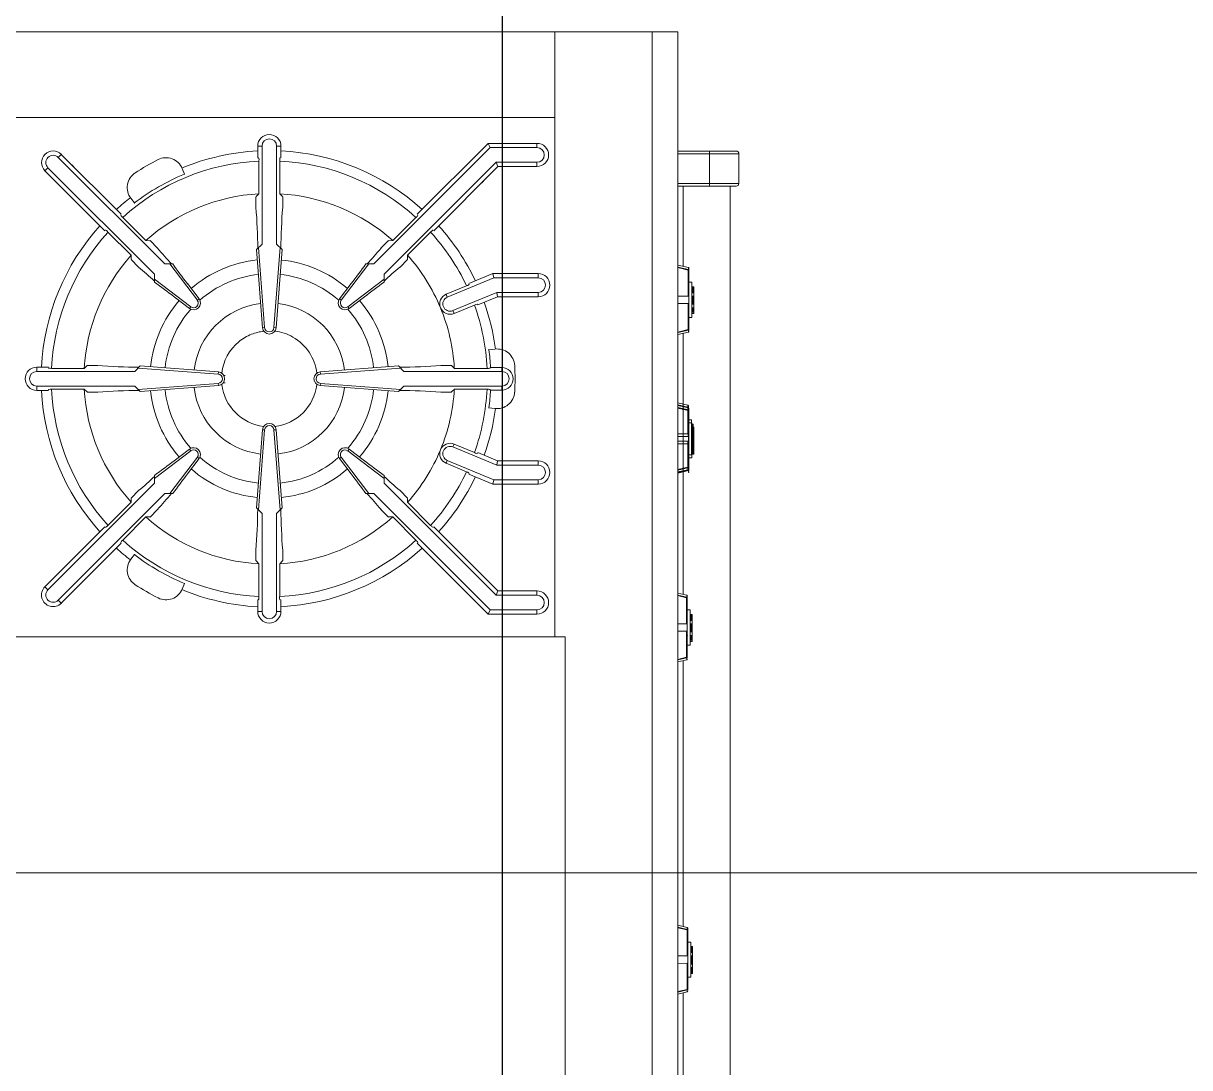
# Model space of a CAD drawing. Header units: inches. Extents: x -28708 to -16583, y 64755 to 66587.
# Drawn here: x -19892.18 to -19867.26, y 66144.79 to 66167.1 of the extents above; entities that cross this region are included whole.
import ezdxf

# ---------------------------------------------------------------- set-up
doc = ezdxf.new("R2010")
doc.units = ezdxf.units.IN
doc.header["$LTSCALE"] = 20
doc.header["$MEASUREMENT"] = 0
for name, pattern in [('Ceter', [20, 6, -3, 2, -3, 6]), ('HIDDEN', [0.375, 0.25, -0.125]), ('Solid', [0])]:
    doc.linetypes.add(name, pattern=pattern)
doc.layers.add('COUNTER TOPS', color=2, linetype='Continuous')
doc.layers.add('ELEVATION LINES', color=8, linetype='HIDDEN')
doc.layers.add('FIXTURES_ INTERIOR', color=1, linetype='Continuous', lineweight=5)
doc.layers.add('SPSHAPE_OUTLINE', color=7, linetype='Continuous', lineweight=0)

# ---------------------------------------------------------------- blocks, each defined once
blk = doc.blocks.new('A$C5BAE7CA6')
at = {"layer": 'COUNTER TOPS', "color": 9, "linetype": 'Solid'}
blk.add_line((30.016, 397.942), (30.016, 579.49), dxfattribs=at)
at = {"layer": 'FIXTURES_ INTERIOR', "color": 9, "linetype": 'Solid'}
for p, q in [((6.5, 506.693), (33.762, 506.693)), ((31.133, 506.693), (31.133, 493.772)), ((33.214, 506.693), (33.214, 470.74)), ((33.762, 506.693), (33.762, 470.74)), ((31.133, 504.865), (8.341, 504.865)), ((24.787, 504.253), (24.879, 504.253)), ((24.787, 504.004), (24.787, 504.253)), ((24.879, 504.253), (24.879, 502.159)), ((25.283, 504.253), (25.191, 504.253)), ((25.191, 502.159), (25.191, 504.253)), ((25.283, 504.253), (25.283, 504.004)), ((29.751, 504.221), (27.267, 501.736)), ((28.197, 502.797), (29.713, 504.313)), ((29.713, 504.313), (29.751, 504.221)), ((29.713, 504.313), (30.754, 504.313)), ((29.751, 504.221), (30.754, 504.221)), ((30.754, 504.313), (30.754, 504.221)), ((35.008, 504.148), (33.762, 504.148)), ((34.443, 503.398), (34.443, 504.148)), ((20.591, 504.078), (20.526, 504.013)), ((22.803, 501.736), (20.526, 504.013)), ((20.591, 504.078), (21.872, 502.797)), ((24.807, 503.998), (24.8, 504.004)), ((24.813, 503.237), (24.813, 503.936)), ((25.256, 503.936), (25.256, 503.237)), ((25.269, 504.004), (25.262, 503.998)), ((27.487, 501.516), (29.88, 503.909)), ((30.754, 503.909), (29.88, 503.909)), ((29.918, 503.817), (29.88, 503.909)), ((30.754, 503.817), (30.754, 503.909)), ((33.762, 504.088), (35.068, 504.088)), ((35.068, 504.088), (35.068, 503.458)), ((20.241, 503.727), (20.306, 503.792)), ((21.522, 502.446), (20.241, 503.727)), ((20.306, 503.792), (22.582, 501.516)), ((23.223, 503.657), (23.175, 503.774)), ((23.223, 503.657), (23.233, 503.653)), ((29.918, 503.817), (28.547, 502.446)), ((30.754, 503.817), (29.918, 503.817)), ((35.068, 503.458), (33.762, 503.458)), ((33.762, 503.398), (35.008, 503.398)), ((33.88, 501.684), (33.88, 503.398)), ((34.88, 503.398), (34.88, 474.082)), ((22.076, 503.14), (22.153, 503.039)), ((24.747, 503.174), (24.747, 502.946)), ((24.754, 503.175), (24.813, 503.237)), ((25.256, 503.237), (25.315, 503.175)), ((25.322, 502.946), (25.322, 503.174)), ((22.152, 503.029), (22.153, 503.039)), ((21.862, 502.787), (21.862, 502.778)), ((21.902, 502.73), (22.396, 502.236)), ((27.673, 502.236), (28.167, 502.73)), ((28.207, 502.778), (28.207, 502.787)), ((21.54, 502.456), (21.531, 502.456)), ((22.082, 501.922), (21.588, 502.417)), ((28.481, 502.417), (27.987, 501.922)), ((28.538, 502.456), (28.529, 502.456)), ((22.396, 502.236), (22.481, 502.233)), ((22.648, 502.077), (22.487, 502.238)), ((24.879, 502.159), (24.762, 502.042)), ((25.307, 502.042), (25.191, 502.159)), ((27.582, 502.238), (27.421, 502.077)), ((27.588, 502.233), (27.673, 502.236)), ((22.085, 501.837), (22.082, 501.922)), ((24.889, 500.373), (24.762, 502.042)), ((24.805, 502.085), (24.935, 500.376)), ((25.134, 500.376), (25.265, 502.085)), ((25.18, 500.373), (25.307, 502.042)), ((27.987, 501.922), (27.984, 501.837)), ((22.081, 501.831), (22.242, 501.67)), ((22.971, 501.736), (22.803, 501.736)), ((23.497, 500.962), (22.907, 501.736)), ((27.162, 501.736), (26.572, 500.962)), ((27.267, 501.736), (27.098, 501.736)), ((27.828, 501.67), (27.989, 501.831)), ((33.762, 501.71), (33.989, 501.66)), ((33.989, 501.617), (33.762, 501.67)), ((33.986, 501.606), (33.762, 501.659)), ((33.989, 501.66), (33.989, 501.617)), ((34, 501.646), (34, 500.316)), ((22.582, 501.516), (22.582, 501.347)), ((22.582, 501.411), (23.356, 500.822)), ((26.712, 500.822), (27.487, 501.411)), ((27.487, 501.516), (27.487, 501.347)), ((29.832, 501.44), (28.838, 501.028)), ((29.814, 501.532), (29.3, 501.319)), ((29.814, 501.532), (29.832, 501.44)), ((30.78, 501.532), (29.814, 501.532)), ((30.78, 501.44), (29.832, 501.44)), ((30.78, 501.532), (30.78, 501.44)), ((33.988, 501.613), (33.986, 501.606)), ((33.986, 501.606), (33.986, 501.048)), ((23.533, 500.99), (23.285, 501.316)), ((26.784, 501.316), (26.536, 500.99)), ((29.248, 501.269), (28.813, 501.089)), ((29.306, 501.306), (29.303, 501.298)), ((31.01, 501.192), (31.012, 501.192)), ((33.986, 501.048), (34, 501.146)), ((34, 501.345), (34.063, 501.345)), ((34.063, 501.345), (34.063, 500.595)), ((34.103, 501.249), (34.063, 501.249)), ((34.103, 501.248), (34.063, 501.248)), ((34.103, 501.245), (34.063, 501.245)), ((34.103, 501.24), (34.063, 501.24)), ((34.103, 501.235), (34.063, 501.235)), ((34.103, 501.212), (34.063, 501.212)), ((34.103, 501.191), (34.063, 501.191)), ((34.103, 501.174), (34.063, 501.174)), ((34.103, 501.159), (34.063, 501.159)), ((34.103, 501.147), (34.063, 501.147)), ((34.103, 501.249), (34.103, 500.675)), ((23.002, 501.034), (23.329, 500.785)), ((23.497, 500.962), (23.533, 500.99)), ((26.572, 500.962), (26.536, 500.99)), ((26.74, 500.785), (27.067, 501.034)), ((28.813, 501.089), (28.838, 501.028)), ((28.957, 500.74), (29.894, 501.128)), ((29.49, 500.861), (29.912, 501.036)), ((29.894, 501.128), (30.78, 501.128)), ((29.912, 501.036), (29.894, 501.128)), ((29.912, 501.036), (30.78, 501.036)), ((30.78, 501.036), (30.78, 501.128)), ((33.986, 501.048), (33.762, 501.05)), ((34.103, 501.139), (34.063, 501.139)), ((34.103, 501.134), (34.063, 501.134)), ((34.063, 501.132), (34.103, 501.132)), ((34.103, 501.131), (34.063, 501.131)), ((34.103, 501.129), (34.063, 501.129)), ((34.103, 501.126), (34.063, 501.126)), ((34.103, 501.122), (34.063, 501.122)), ((34.103, 501.048), (34.063, 501.048)), ((34.103, 501.035), (34.063, 501.035)), ((34.103, 501.034), (34.063, 501.034)), ((34.103, 501.033), (34.063, 501.033)), ((34.103, 501.031), (34.063, 501.031)), ((34.103, 501.028), (34.063, 501.028)), ((34.103, 501.024), (34.063, 501.024)), ((34.103, 501.017), (34.063, 501.017)), ((34.103, 501.009), (34.063, 501.009)), ((34.103, 501.003), (34.063, 501.003)), ((34.103, 501), (34.063, 501)), ((34.103, 500.999), (34.063, 500.999)), ((34.103, 500.998), (34.063, 500.998)), ((34.103, 500.998), (34.063, 500.998)), ((34.103, 500.997), (34.063, 500.997)), ((34.103, 500.996), (34.063, 500.996)), ((34.103, 500.994), (34.063, 500.994)), ((34.103, 500.993), (34.063, 500.993)), ((34.103, 500.991), (34.063, 500.991)), ((34.103, 500.988), (34.063, 500.988)), ((34.103, 500.986), (34.063, 500.986)), ((34.103, 500.981), (34.063, 500.981)), ((34.103, 500.975), (34.063, 500.975)), ((34.103, 500.97), (34.063, 500.97)), ((34.103, 500.967), (34.063, 500.967)), ((34.103, 500.967), (34.063, 500.967)), ((34.103, 500.964), (34.063, 500.964)), ((34.103, 500.961), (34.063, 500.961)), ((34.103, 500.957), (34.063, 500.957)), ((34.103, 500.953), (34.063, 500.953)), ((34.103, 500.949), (34.063, 500.949)), ((34.103, 500.946), (34.063, 500.946)), ((34.103, 500.945), (34.063, 500.945)), ((34.103, 500.944), (34.063, 500.944)), ((34.103, 500.943), (34.063, 500.943)), ((34.103, 500.942), (34.063, 500.942)), ((34.103, 500.941), (34.063, 500.941)), ((34.103, 500.94), (34.063, 500.94)), ((34.063, 500.937), (34.103, 500.937)), ((34.103, 500.932), (34.063, 500.932)), ((34.103, 500.928), (34.063, 500.928)), ((34.103, 500.924), (34.063, 500.924)), ((34.103, 500.919), (34.063, 500.919)), ((34.103, 500.913), (34.063, 500.913)), ((34.103, 500.902), (34.063, 500.902)), ((34.103, 500.894), (34.063, 500.894)), ((23.356, 500.822), (23.329, 500.785)), ((26.712, 500.822), (26.74, 500.785)), ((28.982, 500.679), (28.957, 500.74)), ((28.982, 500.679), (29.417, 500.859)), ((29.477, 500.878), (29.485, 500.874)), ((33.762, 500.891), (33.986, 500.892)), ((34, 500.794), (33.986, 500.892)), ((33.986, 500.892), (33.986, 500.334)), ((34.103, 500.887), (34.063, 500.887)), ((34.103, 500.882), (34.063, 500.882)), ((34.103, 500.879), (34.063, 500.879)), ((34.103, 500.877), (34.063, 500.877)), ((34.103, 500.876), (34.063, 500.876)), ((34.103, 500.876), (34.063, 500.876)), ((34.103, 500.802), (34.063, 500.802)), ((34.103, 500.798), (34.063, 500.798)), ((34.103, 500.795), (34.063, 500.795)), ((34.103, 500.793), (34.063, 500.793)), ((34.103, 500.792), (34.063, 500.792)), ((34.103, 500.79), (34.063, 500.79)), ((34.103, 500.785), (34.063, 500.785)), ((34.103, 500.777), (34.063, 500.777)), ((34.103, 500.765), (34.063, 500.765)), ((34.103, 500.75), (34.063, 500.75)), ((34.103, 500.733), (34.063, 500.733)), ((34.103, 500.712), (34.063, 500.712)), ((34.103, 500.689), (34.063, 500.689)), ((34.103, 500.684), (34.063, 500.684)), ((34.103, 500.679), (34.063, 500.679)), ((34.103, 500.676), (34.063, 500.676)), ((34.103, 500.675), (34.063, 500.675)), ((34.063, 500.595), (34, 500.595)), ((24.935, 500.376), (24.889, 500.373)), ((25.134, 500.376), (25.18, 500.373)), ((33.762, 500.281), (33.986, 500.334)), ((33.762, 500.27), (33.989, 500.323)), ((33.989, 500.28), (33.762, 500.23)), ((33.88, 500.256), (33.88, 494.676)), ((33.989, 500.323), (33.986, 500.334)), ((33.986, 500.334), (33.992, 500.334)), ((33.989, 500.323), (33.989, 500.28)), ((33.992, 500.334), (33.996, 500.335)), ((33.996, 500.335), (33.999, 500.336)), ((33.999, 500.336), (34, 500.337)), ((29.719, 499.908), (29.728, 499.902)), ((29.853, 499.918), (29.728, 499.902)), ((20.066, 499.532), (20.066, 499.44)), ((20.066, 499.532), (20.314, 499.532)), ((22.16, 499.44), (20.066, 499.44)), ((20.314, 499.518), (20.32, 499.511)), ((20.382, 499.505), (21.081, 499.505)), ((21.081, 499.505), (21.144, 499.564)), ((21.372, 499.571), (21.144, 499.571)), ((22.276, 499.557), (22.16, 499.44)), ((23.942, 499.383), (22.234, 499.514)), ((23.946, 499.429), (22.276, 499.557)), ((23.942, 499.383), (23.946, 499.429)), ((26.123, 499.429), (27.793, 499.557)), ((26.127, 499.383), (26.123, 499.429)), ((27.836, 499.514), (26.127, 499.383)), ((27.91, 499.44), (27.793, 499.557)), ((30.004, 499.44), (27.91, 499.44)), ((28.925, 499.571), (28.697, 499.571)), ((28.926, 499.564), (28.988, 499.505)), ((28.988, 499.505), (29.687, 499.505)), ((29.749, 499.511), (29.762, 499.525)), ((29.762, 499.525), (30.004, 499.525)), ((30.004, 499.525), (30.004, 499.44)), ((22.234, 499.054), (23.942, 499.184)), ((23.942, 499.184), (23.946, 499.138)), ((26.127, 499.184), (26.123, 499.138)), ((26.127, 499.184), (27.836, 499.054)), ((20.066, 499.128), (22.16, 499.128)), ((20.066, 499.036), (20.066, 499.128)), ((20.314, 499.036), (20.066, 499.036)), ((20.32, 499.056), (20.314, 499.05)), ((21.081, 499.062), (20.382, 499.062)), ((21.144, 499.004), (21.081, 499.062)), ((21.144, 498.996), (21.372, 498.996)), ((22.16, 499.128), (22.276, 499.011)), ((23.946, 499.138), (22.276, 499.011)), ((26.123, 499.138), (27.793, 499.011)), ((27.91, 499.128), (27.793, 499.011)), ((27.91, 499.128), (30.004, 499.128)), ((28.697, 498.996), (28.925, 498.996)), ((28.988, 499.062), (28.926, 499.004)), ((29.687, 499.062), (28.988, 499.062)), ((29.762, 499.042), (29.749, 499.056)), ((30.004, 499.042), (29.762, 499.042)), ((30.004, 499.042), (30.004, 499.128)), ((29.728, 498.666), (29.719, 498.66)), ((29.728, 498.666), (29.853, 498.649)), ((33.762, 498.77), (33.978, 498.722)), ((33.978, 498.679), (33.762, 498.73)), ((33.976, 498.668), (33.762, 498.719)), ((33.762, 498.71), (33.989, 498.66)), ((33.989, 498.617), (33.762, 498.67)), ((33.986, 498.606), (33.762, 498.659)), ((33.976, 498.668), (33.976, 498.11)), ((33.978, 498.722), (33.978, 498.679)), ((33.989, 498.66), (33.989, 498.617)), ((33.99, 498.708), (33.99, 497.378)), ((33.988, 498.613), (33.986, 498.606)), ((33.986, 498.606), (33.986, 498.048)), ((33.99, 498.407), (34.053, 498.407)), ((34, 498.646), (34, 497.316)), ((34.053, 498.407), (34.053, 497.657)), ((24.889, 498.195), (24.762, 496.526)), ((24.935, 498.191), (24.805, 496.483)), ((24.935, 498.191), (24.889, 498.195)), ((25.134, 498.191), (25.18, 498.195)), ((25.265, 496.483), (25.134, 498.191)), ((25.307, 496.526), (25.18, 498.195)), ((33.976, 498.11), (33.99, 498.208)), ((34, 498.345), (34.063, 498.345)), ((34.093, 498.311), (34.053, 498.311)), ((34.093, 498.31), (34.053, 498.31)), ((34.093, 498.307), (34.053, 498.307)), ((34.093, 498.302), (34.053, 498.302)), ((34.093, 498.297), (34.053, 498.297)), ((34.093, 498.274), (34.053, 498.274)), ((34.093, 498.253), (34.053, 498.253)), ((34.093, 498.236), (34.053, 498.236)), ((34.093, 498.221), (34.053, 498.221)), ((34.093, 498.209), (34.053, 498.209)), ((34.093, 498.201), (34.053, 498.201)), ((34.093, 498.196), (34.053, 498.196)), ((34.053, 498.194), (34.093, 498.194)), ((34.093, 498.193), (34.053, 498.193)), ((34.093, 498.191), (34.053, 498.191)), ((34.093, 498.188), (34.053, 498.188)), ((34.093, 498.184), (34.053, 498.184)), ((34.063, 498.345), (34.063, 497.595)), ((34.103, 498.249), (34.063, 498.249)), ((34.103, 498.248), (34.063, 498.248)), ((34.103, 498.245), (34.063, 498.245)), ((34.103, 498.24), (34.063, 498.24)), ((34.103, 498.235), (34.063, 498.235)), ((34.103, 498.212), (34.063, 498.212)), ((34.103, 498.191), (34.063, 498.191)), ((34.103, 498.174), (34.063, 498.174)), ((34.103, 498.159), (34.063, 498.159)), ((34.093, 498.311), (34.093, 498.104)), ((34.103, 498.249), (34.103, 497.675)), ((33.976, 498.11), (33.762, 498.111)), ((33.986, 498.048), (33.762, 498.05)), ((33.762, 497.953), (33.976, 497.954)), ((33.99, 497.856), (33.976, 497.954)), ((33.976, 497.954), (33.976, 497.396)), ((33.986, 498.048), (34, 498.146)), ((34.093, 498.11), (34.053, 498.11)), ((34.093, 498.097), (34.053, 498.097)), ((34.093, 498.096), (34.053, 498.096)), ((34.093, 498.095), (34.053, 498.095)), ((34.093, 498.093), (34.053, 498.093)), ((34.093, 498.09), (34.053, 498.09)), ((34.093, 498.086), (34.053, 498.086)), ((34.093, 498.079), (34.053, 498.079)), ((34.093, 498.071), (34.053, 498.071)), ((34.093, 498.065), (34.053, 498.065)), ((34.093, 498.062), (34.053, 498.062)), ((34.093, 498.061), (34.053, 498.061)), ((34.093, 498.06), (34.053, 498.06)), ((34.093, 498.06), (34.053, 498.06)), ((34.093, 498.059), (34.053, 498.059)), ((34.093, 498.058), (34.053, 498.058)), ((34.093, 498.056), (34.053, 498.056)), ((34.093, 498.055), (34.053, 498.055)), ((34.093, 498.053), (34.053, 498.053)), ((34.093, 498.05), (34.053, 498.05)), ((34.103, 498.048), (34.053, 498.048)), ((34.093, 498.043), (34.053, 498.043)), ((34.093, 498.037), (34.053, 498.037)), ((34.093, 498.032), (34.053, 498.032)), ((34.093, 498.029), (34.053, 498.029)), ((34.093, 498.029), (34.053, 498.029)), ((34.093, 498.026), (34.053, 498.026)), ((34.093, 498.023), (34.053, 498.023)), ((34.093, 498.019), (34.053, 498.019)), ((34.093, 498.015), (34.053, 498.015)), ((34.093, 498.011), (34.053, 498.011)), ((34.093, 498.008), (34.053, 498.008)), ((34.093, 498.007), (34.053, 498.007)), ((34.093, 498.006), (34.053, 498.006)), ((34.093, 498.005), (34.053, 498.005)), ((34.093, 498.004), (34.053, 498.004)), ((34.093, 498.003), (34.053, 498.003)), ((34.093, 498.002), (34.053, 498.002)), ((34.103, 497.999), (34.053, 497.999)), ((34.093, 497.994), (34.053, 497.994)), ((34.093, 497.99), (34.053, 497.99)), ((34.103, 497.986), (34.053, 497.986)), ((34.103, 497.981), (34.053, 497.981)), ((34.093, 497.975), (34.053, 497.975)), ((34.103, 497.964), (34.053, 497.964)), ((34.093, 497.956), (34.053, 497.956)), ((34.093, 497.949), (34.053, 497.949)), ((34.103, 497.944), (34.053, 497.944)), ((34.093, 497.941), (34.053, 497.941)), ((34.093, 497.939), (34.053, 497.939)), ((34.093, 497.938), (34.053, 497.938)), ((34.093, 497.938), (34.053, 497.938)), ((34.103, 498.147), (34.063, 498.147)), ((34.103, 498.139), (34.063, 498.139)), ((34.103, 498.134), (34.063, 498.134)), ((34.063, 498.132), (34.103, 498.132)), ((34.103, 498.131), (34.063, 498.131)), ((34.103, 498.129), (34.063, 498.129)), ((34.103, 498.126), (34.063, 498.126)), ((34.103, 498.122), (34.063, 498.122)), ((34.103, 498.035), (34.063, 498.035)), ((34.103, 498.034), (34.063, 498.034)), ((34.103, 498.033), (34.063, 498.033)), ((34.103, 498.031), (34.063, 498.031)), ((34.103, 498.028), (34.063, 498.028)), ((34.103, 498.024), (34.063, 498.024)), ((34.103, 498.017), (34.063, 498.017)), ((34.103, 498.009), (34.063, 498.009)), ((34.103, 498.003), (34.063, 498.003)), ((34.103, 498), (34.063, 498)), ((34.103, 497.998), (34.063, 497.998)), ((34.103, 497.998), (34.063, 497.998)), ((34.103, 497.997), (34.063, 497.997)), ((34.103, 497.996), (34.063, 497.996)), ((34.103, 497.994), (34.063, 497.994)), ((34.103, 497.993), (34.063, 497.993)), ((34.103, 497.991), (34.063, 497.991)), ((34.103, 497.988), (34.063, 497.988)), ((34.103, 497.975), (34.063, 497.975)), ((34.103, 497.97), (34.063, 497.97)), ((34.103, 497.967), (34.063, 497.967)), ((34.103, 497.967), (34.063, 497.967)), ((34.103, 497.961), (34.063, 497.961)), ((34.103, 497.957), (34.063, 497.957)), ((34.103, 497.953), (34.063, 497.953)), ((34.103, 497.949), (34.063, 497.949)), ((34.103, 497.946), (34.063, 497.946)), ((34.103, 497.945), (34.063, 497.945)), ((34.103, 497.943), (34.063, 497.943)), ((34.103, 497.942), (34.063, 497.942)), ((34.103, 497.941), (34.063, 497.941)), ((34.103, 497.94), (34.063, 497.94)), ((34.063, 497.937), (34.103, 497.937)), ((34.103, 497.932), (34.063, 497.932)), ((34.103, 497.928), (34.063, 497.928)), ((34.103, 497.924), (34.063, 497.924)), ((34.103, 497.919), (34.063, 497.919)), ((34.103, 497.913), (34.063, 497.913)), ((34.103, 497.902), (34.063, 497.902)), ((34.093, 498.097), (34.093, 498.06)), ((34.093, 498.059), (34.093, 498.032)), ((34.093, 498.029), (34.093, 497.938)), ((34.093, 497.931), (34.093, 497.737)), ((23.356, 497.746), (22.582, 497.156)), ((23.329, 497.782), (23.002, 497.534)), ((23.356, 497.746), (23.329, 497.782)), ((26.712, 497.746), (26.74, 497.782)), ((27.487, 497.156), (26.712, 497.746)), ((27.067, 497.534), (26.74, 497.782)), ((28.982, 497.889), (28.957, 497.828)), ((28.957, 497.828), (29.894, 497.44)), ((28.982, 497.889), (29.417, 497.708)), ((29.477, 497.69), (29.485, 497.694)), ((29.49, 497.707), (29.912, 497.532)), ((33.762, 497.891), (33.986, 497.892)), ((34, 497.794), (33.986, 497.892)), ((33.986, 497.892), (33.986, 497.334)), ((34.053, 497.657), (33.99, 497.657)), ((34.093, 497.864), (34.053, 497.864)), ((34.093, 497.86), (34.053, 497.86)), ((34.093, 497.857), (34.053, 497.857)), ((34.093, 497.855), (34.053, 497.855)), ((34.093, 497.854), (34.053, 497.854)), ((34.093, 497.852), (34.053, 497.852)), ((34.093, 497.847), (34.053, 497.847)), ((34.093, 497.839), (34.053, 497.839)), ((34.093, 497.827), (34.053, 497.827)), ((34.093, 497.812), (34.053, 497.812)), ((34.093, 497.795), (34.053, 497.795)), ((34.093, 497.774), (34.053, 497.774)), ((34.093, 497.751), (34.053, 497.751)), ((34.093, 497.746), (34.053, 497.746)), ((34.093, 497.741), (34.053, 497.741)), ((34.093, 497.738), (34.053, 497.738)), ((34.093, 497.737), (34.053, 497.737)), ((34.103, 497.894), (34.063, 497.894)), ((34.103, 497.887), (34.063, 497.887)), ((34.103, 497.882), (34.063, 497.882)), ((34.103, 497.879), (34.063, 497.879)), ((34.103, 497.877), (34.063, 497.877)), ((34.103, 497.876), (34.063, 497.876)), ((34.103, 497.876), (34.063, 497.876)), ((34.103, 497.802), (34.063, 497.802)), ((34.103, 497.798), (34.063, 497.798)), ((34.103, 497.795), (34.063, 497.795)), ((34.103, 497.793), (34.063, 497.793)), ((34.103, 497.792), (34.063, 497.792)), ((34.103, 497.79), (34.063, 497.79)), ((34.103, 497.785), (34.063, 497.785)), ((34.103, 497.777), (34.063, 497.777)), ((34.103, 497.765), (34.063, 497.765)), ((34.103, 497.75), (34.063, 497.75)), ((34.103, 497.733), (34.063, 497.733)), ((34.103, 497.712), (34.063, 497.712)), ((34.103, 497.689), (34.063, 497.689)), ((34.103, 497.684), (34.063, 497.684)), ((34.103, 497.679), (34.063, 497.679)), ((34.103, 497.676), (34.063, 497.676)), ((34.103, 497.675), (34.063, 497.675)), ((22.907, 496.831), (23.497, 497.606)), ((23.285, 497.252), (23.533, 497.578)), ((23.497, 497.606), (23.533, 497.578)), ((26.572, 497.606), (26.536, 497.578)), ((26.536, 497.578), (26.784, 497.252)), ((26.572, 497.606), (27.162, 496.831)), ((28.813, 497.479), (28.838, 497.539)), ((29.248, 497.299), (28.813, 497.479)), ((29.832, 497.128), (28.838, 497.539)), ((29.912, 497.532), (29.894, 497.44)), ((29.894, 497.44), (30.78, 497.44)), ((29.912, 497.532), (30.78, 497.532)), ((30.78, 497.532), (30.78, 497.44)), ((34.063, 497.595), (34, 497.595)), ((22.582, 497.22), (22.582, 497.052)), ((27.487, 497.052), (27.487, 497.22)), ((29.814, 497.036), (29.3, 497.248)), ((29.306, 497.261), (29.303, 497.27)), ((33.762, 497.345), (33.976, 497.396)), ((33.762, 497.334), (33.978, 497.385)), ((33.978, 497.342), (33.762, 497.294)), ((33.762, 497.281), (33.986, 497.334)), ((33.762, 497.27), (33.989, 497.323)), ((33.976, 497.396), (33.981, 497.396)), ((33.978, 497.385), (33.978, 497.342)), ((33.981, 497.396), (33.986, 497.397)), ((33.986, 497.397), (33.989, 497.398)), ((33.989, 497.323), (33.986, 497.334)), ((33.986, 497.334), (33.992, 497.334)), ((33.989, 497.398), (33.99, 497.399)), ((33.989, 497.323), (33.989, 497.28)), ((33.992, 497.334), (33.996, 497.335)), ((33.996, 497.335), (33.999, 497.336)), ((33.999, 497.336), (34, 497.337)), ((22.582, 497.052), (20.306, 494.776)), ((29.88, 494.659), (27.487, 497.052)), ((29.814, 497.036), (29.832, 497.128)), ((30.78, 497.036), (29.814, 497.036)), ((30.78, 497.128), (29.832, 497.128)), ((30.78, 497.036), (30.78, 497.128)), ((20.526, 494.555), (22.803, 496.831)), ((22.242, 496.897), (22.081, 496.736)), ((22.082, 496.645), (22.085, 496.73)), ((22.803, 496.831), (22.971, 496.831)), ((27.267, 496.831), (27.098, 496.831)), ((27.267, 496.831), (29.751, 494.347)), ((27.989, 496.736), (27.828, 496.897)), ((27.984, 496.73), (27.987, 496.645)), ((22.082, 496.645), (21.588, 496.151)), ((22.487, 496.33), (22.648, 496.491)), ((24.762, 496.526), (24.879, 496.409)), ((24.879, 496.409), (24.879, 494.315)), ((25.191, 496.409), (25.307, 496.526)), ((25.191, 494.315), (25.191, 496.409)), ((27.421, 496.491), (27.582, 496.33)), ((28.481, 496.151), (27.987, 496.645)), ((21.902, 495.837), (22.396, 496.332)), ((22.481, 496.334), (22.396, 496.332)), ((27.673, 496.332), (27.588, 496.334)), ((27.673, 496.332), (28.167, 495.837)), ((21.522, 496.121), (20.241, 494.841)), ((21.54, 496.111), (21.531, 496.112)), ((28.538, 496.112), (28.529, 496.111)), ((29.918, 494.751), (28.547, 496.121)), ((20.591, 494.49), (21.872, 495.771)), ((21.862, 495.78), (21.862, 495.789)), ((28.197, 495.771), (29.713, 494.255)), ((28.207, 495.789), (28.207, 495.78)), ((22.153, 495.528), (22.076, 495.428)), ((22.153, 495.528), (22.152, 495.539)), ((24.747, 495.621), (24.747, 495.394)), ((25.322, 495.394), (25.322, 495.621)), ((24.813, 495.331), (24.754, 495.393)), ((24.813, 494.631), (24.813, 495.331)), ((25.315, 495.393), (25.256, 495.331)), ((25.256, 495.331), (25.256, 494.631)), ((23.233, 494.914), (23.223, 494.911)), ((20.241, 494.841), (20.306, 494.776)), ((23.175, 494.793), (23.223, 494.911)), ((29.918, 494.751), (29.88, 494.659)), ((30.754, 494.751), (29.918, 494.751)), ((30.754, 494.751), (30.754, 494.659)), ((33.762, 494.702), (33.954, 494.66)), ((33.954, 494.617), (33.762, 494.662)), ((20.591, 494.49), (20.526, 494.555)), ((24.787, 494.315), (24.787, 494.564)), ((24.8, 494.563), (24.807, 494.569)), ((25.262, 494.569), (25.269, 494.563)), ((25.283, 494.564), (25.283, 494.315)), ((30.754, 494.659), (29.88, 494.659)), ((33.951, 494.606), (33.762, 494.651)), ((33.951, 494.606), (33.951, 494.048)), ((33.954, 494.66), (33.954, 494.617)), ((33.965, 494.646), (33.965, 493.316)), ((24.787, 494.315), (24.879, 494.315)), ((25.283, 494.315), (25.191, 494.315)), ((29.713, 494.255), (29.751, 494.347)), ((29.713, 494.255), (30.754, 494.255)), ((29.751, 494.347), (30.754, 494.347)), ((30.754, 494.255), (30.754, 494.347)), ((33.965, 494.345), (34.028, 494.345)), ((34.028, 494.345), (34.028, 493.595)), ((34.068, 494.249), (34.028, 494.249)), ((34.068, 494.248), (34.028, 494.248)), ((34.068, 494.245), (34.028, 494.245)), ((34.068, 494.24), (34.028, 494.24)), ((34.068, 494.235), (34.028, 494.235)), ((34.068, 494.212), (34.028, 494.212)), ((34.068, 494.191), (34.028, 494.191)), ((34.068, 494.174), (34.028, 494.174)), ((34.068, 494.249), (34.068, 494.042)), ((33.951, 494.048), (33.762, 494.049)), ((33.951, 494.048), (33.965, 494.146)), ((34.068, 494.159), (34.028, 494.159)), ((34.068, 494.147), (34.028, 494.147)), ((34.068, 494.139), (34.028, 494.139)), ((34.068, 494.134), (34.028, 494.134)), ((34.028, 494.132), (34.068, 494.132)), ((34.068, 494.131), (34.028, 494.131)), ((34.068, 494.129), (34.028, 494.129)), ((34.068, 494.126), (34.028, 494.126)), ((34.068, 494.122), (34.028, 494.122)), ((34.068, 494.048), (34.028, 494.048)), ((34.068, 494.035), (34.028, 494.035)), ((34.068, 494.034), (34.028, 494.034)), ((34.068, 494.033), (34.028, 494.033)), ((34.068, 494.031), (34.028, 494.031)), ((34.068, 494.028), (34.028, 494.028)), ((34.068, 494.024), (34.028, 494.024)), ((34.068, 494.017), (34.028, 494.017)), ((34.068, 494.009), (34.028, 494.009)), ((34.068, 494.003), (34.028, 494.003)), ((34.068, 494), (34.028, 494)), ((34.068, 493.999), (34.028, 493.999)), ((34.068, 493.998), (34.028, 493.998)), ((34.068, 493.998), (34.028, 493.998)), ((34.068, 493.997), (34.028, 493.997)), ((34.068, 493.996), (34.028, 493.996)), ((34.068, 493.994), (34.028, 493.994)), ((34.068, 493.993), (34.028, 493.993)), ((34.068, 493.991), (34.028, 493.991)), ((34.068, 493.988), (34.028, 493.988)), ((34.068, 493.986), (34.028, 493.986)), ((34.068, 493.981), (34.028, 493.981)), ((34.068, 493.975), (34.028, 493.975)), ((34.068, 493.97), (34.028, 493.97)), ((34.068, 493.967), (34.028, 493.967)), ((34.068, 493.967), (34.028, 493.967)), ((34.068, 493.964), (34.028, 493.964)), ((34.068, 493.961), (34.028, 493.961)), ((34.068, 493.957), (34.028, 493.957)), ((34.068, 493.953), (34.028, 493.953)), ((34.068, 493.949), (34.028, 493.949)), ((34.068, 493.946), (34.028, 493.946)), ((34.068, 493.945), (34.028, 493.945)), ((34.068, 493.944), (34.028, 493.944)), ((34.068, 493.943), (34.028, 493.943)), ((34.068, 493.942), (34.028, 493.942)), ((34.068, 493.941), (34.028, 493.941)), ((34.068, 493.94), (34.028, 493.94)), ((34.028, 493.937), (34.068, 493.937)), ((34.068, 493.932), (34.028, 493.932)), ((34.068, 493.928), (34.028, 493.928)), ((34.068, 493.924), (34.028, 493.924)), ((34.068, 493.919), (34.028, 493.919)), ((34.068, 494.035), (34.068, 493.998)), ((34.068, 493.997), (34.068, 493.97)), ((34.068, 493.967), (34.068, 493.876)), ((31.354, 493.772), (9.032, 493.772)), ((31.354, 483.639), (31.354, 493.772)), ((33.762, 493.891), (33.951, 493.892)), ((33.951, 493.892), (33.951, 493.334)), ((34.068, 493.913), (34.028, 493.913)), ((34.068, 493.902), (34.028, 493.902)), ((34.068, 493.894), (34.028, 493.894)), ((34.068, 493.887), (34.028, 493.887)), ((34.068, 493.882), (34.028, 493.882)), ((34.068, 493.879), (34.028, 493.879)), ((34.068, 493.877), (34.028, 493.877)), ((34.068, 493.876), (34.028, 493.876)), ((34.068, 493.876), (34.028, 493.876)), ((34.068, 493.802), (34.028, 493.802)), ((34.068, 493.798), (34.028, 493.798)), ((34.068, 493.795), (34.028, 493.795)), ((34.068, 493.793), (34.028, 493.793)), ((34.068, 493.792), (34.028, 493.792)), ((34.068, 493.79), (34.028, 493.79)), ((34.068, 493.785), (34.028, 493.785)), ((34.068, 493.777), (34.028, 493.777)), ((34.068, 493.765), (34.028, 493.765)), ((34.068, 493.75), (34.028, 493.75)), ((34.068, 493.733), (34.028, 493.733)), ((34.068, 493.712), (34.028, 493.712)), ((34.068, 493.689), (34.028, 493.689)), ((34.068, 493.684), (34.028, 493.684)), ((34.068, 493.679), (34.028, 493.679)), ((34.068, 493.676), (34.028, 493.676)), ((34.068, 493.675), (34.028, 493.675)), ((34.068, 493.869), (34.068, 493.675)), ((34.028, 493.595), (33.965, 493.595)), ((33.762, 493.289), (33.951, 493.334)), ((33.762, 493.278), (33.954, 493.323)), ((33.954, 493.28), (33.762, 493.238)), ((33.88, 487.584), (33.88, 493.264)), ((33.951, 493.334), (33.957, 493.334)), ((33.954, 493.323), (33.954, 493.28)), ((33.957, 493.334), (33.961, 493.335)), ((33.961, 493.335), (33.964, 493.336)), ((33.964, 493.336), (33.965, 493.337)), ((33.762, 487.611), (33.964, 487.566)), ((33.964, 487.523), (33.762, 487.57)), ((33.961, 487.512), (33.762, 487.559)), ((33.961, 487.512), (33.961, 486.954)), ((33.962, 487.519), (33.963, 487.523)), ((33.964, 487.566), (33.964, 487.523)), ((33.976, 487.552), (33.976, 486.222)), ((33.976, 487.251), (34.039, 487.251)), ((34.039, 487.251), (34.039, 486.501)), ((33.961, 486.954), (33.762, 486.955)), ((33.961, 486.954), (33.976, 487.052)), ((34.078, 487.155), (34.039, 487.155)), ((34.078, 487.154), (34.039, 487.154)), ((34.078, 487.151), (34.039, 487.151)), ((34.078, 487.146), (34.039, 487.146)), ((34.078, 487.141), (34.039, 487.141)), ((34.078, 487.118), (34.039, 487.118)), ((34.078, 487.097), (34.039, 487.097)), ((34.078, 487.08), (34.039, 487.08)), ((34.078, 487.065), (34.039, 487.065)), ((34.078, 487.053), (34.039, 487.053)), ((34.078, 487.045), (34.039, 487.045)), ((34.078, 487.04), (34.039, 487.04)), ((34.039, 487.038), (34.078, 487.038)), ((34.078, 487.037), (34.039, 487.037)), ((34.078, 487.035), (34.039, 487.035)), ((34.078, 487.032), (34.039, 487.032)), ((34.078, 487.028), (34.039, 487.028)), ((34.078, 486.954), (34.039, 486.954)), ((34.078, 486.941), (34.039, 486.941)), ((34.078, 486.94), (34.039, 486.94)), ((34.078, 486.939), (34.039, 486.939)), ((34.078, 486.937), (34.039, 486.937)), ((34.078, 487.155), (34.078, 486.948)), ((34.078, 486.941), (34.078, 486.904)), ((33.762, 486.797), (33.961, 486.798)), ((33.976, 486.7), (33.961, 486.798)), ((33.961, 486.798), (33.961, 486.24)), ((34.078, 486.934), (34.039, 486.934)), ((34.078, 486.93), (34.039, 486.93)), ((34.078, 486.923), (34.039, 486.923)), ((34.078, 486.915), (34.039, 486.915)), ((34.078, 486.909), (34.039, 486.909)), ((34.078, 486.906), (34.039, 486.906)), ((34.078, 486.905), (34.039, 486.905)), ((34.078, 486.904), (34.039, 486.904)), ((34.078, 486.904), (34.039, 486.904)), ((34.078, 486.903), (34.039, 486.903)), ((34.078, 486.902), (34.039, 486.902)), ((34.078, 486.9), (34.039, 486.9)), ((34.078, 486.899), (34.039, 486.899)), ((34.078, 486.897), (34.039, 486.897)), ((34.078, 486.894), (34.039, 486.894)), ((34.078, 486.892), (34.039, 486.892)), ((34.078, 486.887), (34.039, 486.887)), ((34.078, 486.881), (34.039, 486.881)), ((34.078, 486.876), (34.039, 486.876)), ((34.078, 486.873), (34.039, 486.873)), ((34.078, 486.873), (34.039, 486.873)), ((34.078, 486.87), (34.039, 486.87)), ((34.078, 486.867), (34.039, 486.867)), ((34.078, 486.863), (34.039, 486.863)), ((34.078, 486.859), (34.039, 486.859)), ((34.078, 486.855), (34.039, 486.855)), ((34.078, 486.852), (34.039, 486.852)), ((34.078, 486.851), (34.039, 486.851)), ((34.078, 486.85), (34.039, 486.85)), ((34.078, 486.849), (34.039, 486.849)), ((34.078, 486.848), (34.039, 486.848)), ((34.078, 486.847), (34.039, 486.847)), ((34.078, 486.846), (34.039, 486.846)), ((34.039, 486.843), (34.078, 486.843)), ((34.078, 486.838), (34.039, 486.838)), ((34.078, 486.834), (34.039, 486.834)), ((34.078, 486.83), (34.039, 486.83)), ((34.078, 486.825), (34.039, 486.825)), ((34.078, 486.819), (34.039, 486.819)), ((34.078, 486.808), (34.039, 486.808)), ((34.078, 486.8), (34.039, 486.8)), ((34.078, 486.793), (34.039, 486.793)), ((34.078, 486.788), (34.039, 486.788)), ((34.078, 486.785), (34.039, 486.785)), ((34.078, 486.783), (34.039, 486.783)), ((34.078, 486.782), (34.039, 486.782)), ((34.078, 486.782), (34.039, 486.782)), ((34.078, 486.708), (34.039, 486.708)), ((34.078, 486.704), (34.039, 486.704)), ((34.078, 486.701), (34.039, 486.701)), ((34.078, 486.699), (34.039, 486.699)), ((34.078, 486.698), (34.039, 486.698)), ((34.078, 486.696), (34.039, 486.696)), ((34.078, 486.691), (34.039, 486.691)), ((34.078, 486.903), (34.078, 486.876)), ((34.078, 486.873), (34.078, 486.782)), ((34.078, 486.775), (34.078, 486.581)), ((34.039, 486.501), (33.976, 486.501)), ((34.078, 486.683), (34.039, 486.683)), ((34.078, 486.671), (34.039, 486.671)), ((34.078, 486.656), (34.039, 486.656)), ((34.078, 486.639), (34.039, 486.639)), ((34.078, 486.618), (34.039, 486.618)), ((34.078, 486.595), (34.039, 486.595)), ((34.078, 486.59), (34.039, 486.59)), ((34.078, 486.585), (34.039, 486.585)), ((34.078, 486.582), (34.039, 486.582)), ((34.078, 486.581), (34.039, 486.581)), ((33.762, 486.193), (33.961, 486.24)), ((33.762, 486.181), (33.964, 486.229)), ((33.961, 486.24), (33.966, 486.24)), ((33.964, 486.229), (33.964, 486.186)), ((33.966, 486.24), (33.971, 486.241)), ((33.971, 486.241), (33.974, 486.242)), ((33.974, 486.242), (33.976, 486.243)), ((33.964, 486.186), (33.762, 486.141)), ((33.88, 482.645), (33.88, 486.167))]:
    blk.add_line(p, q, dxfattribs=at)
for centre, radius, start, end in [((25.035, 504.253), 0.248, 0, 180), ((25.035, 504.253), 0.156, 0, 180), ((20.416, 503.902), 0.248, 45, 225), ((25.038, 499.271), 4.887, 92.9437, 112.4812), ((25.034, 499.283), 4.875, 47.9171, 87.081), ((30.754, 504.065), 0.248, 270, 90), ((30.754, 504.065), 0.156, 270, 90), ((35.008, 504.087), 0.0603, 0.2339, 89.7661), ((20.416, 503.902), 0.156, 45, 225), ((25.036, 499.28), 4.661, 92.7475, 132.2592), ((25.12, 499.134), 5.422, 117, 122.9804), ((22.828, 503.631), 0.375, 22.4926, 116.9181), ((24.69, 503.958), 0.125, 349.8873, 18.7566), ((25.538, 503.943), 0.282, 168.6803, 181.3497), ((25.033, 499.28), 4.661, 47.743, 87.2556), ((20.653, 503.653), 0.259, 37.9706, 52.1059), ((22.374, 503.368), 0.375, 123.1592, 217.4106), ((25.057, 499.244), 4.779, 112.5722, 127.4287), ((29.416, 503.653), 0.259, 127.9371, 142.0629), ((20.666, 503.665), 0.259, 217.8941, 232.0294), ((29.424, 503.645), 0.23, 307.0416, 322.9584), ((35.008, 503.457), 0.0593, 269.5245, 0.4755), ((25.011, 499.311), 4.839, 127.4718, 132.0942), ((25.035, 499.282), 3.961, 93.2227, 131.7846), ((25.034, 499.282), 3.961, 48.2154, 86.7773), ((13.836, 502.033), 10.951, 0.1777, 4.7873), ((36.234, 502.029), 10.951, 175.1975, 179.8069), ((22.072, 502.914), 0.25, 212.8469, 227.2301), ((28.093, 502.835), 0.129, 305.1807, 333.6312), ((25.035, 499.283), 4.876, 137.9167, 177.0784), ((25.038, 499.282), 4.661, 137.7408, 177.2525), ((21.48, 502.339), 0.133, 35.8329, 61.9213), ((28.71, 502.192), 0.321, 124.6285, 135.6214), ((25.036, 499.284), 4.657, 25.2313, 42.278), ((25.031, 499.281), 4.88, 25.4292, 42.0813), ((25.036, 499.283), 3.961, 138.2154, 176.7773), ((28.406, 506.85), 7.48, 219.6572, 223.1351), ((20.738, 507.666), 8.713, 317.115, 320.0985), ((25.043, 499.289), 3.95, 22.4815, 41.8182), ((15.52, 493.694), 10.431, 47.3889, 49.8779), ((45.543, 518.249), 27.968, 216.1873, 217.2622), ((25.034, 499.285), 2.549, 95.7508, 130.9174), ((25.033, 499.28), 2.554, 49.1251, 84.2169), ((8.262, 515.462), 23.307, 322.6303, 323.9201), ((32.956, 495.507), 8.018, 129.7698, 133.0066), ((33.985, 501.645), 0.015, 0.9392, 76.866), ((25.036, 499.281), 2.243, 95.9827, 131.4863), ((25.033, 499.281), 2.243, 48.5137, 84.0173), ((30.78, 501.284), 0.248, 270, 90), ((30.78, 501.284), 0.156, 270, 90), ((33.989, 501.58), 0.0268, 62.0205, 96.8637), ((33.997, 501.612), 0.0096, 152.7839, 178.5312), ((33.987, 501.603), 0.0138, 0, 82.875), ((6.069, 478.775), 27.968, 52.7378, 53.8127), ((48.173, 473.198), 34.933, 126.3107, 127.1709), ((29.218, 501.397), 0.132, 283.1792, 311.2867), ((25.039, 499.282), 2.554, 139.1209, 174.2114), ((23.417, 500.901), 0.146, 232.6082, 37.3918), ((23.417, 500.901), 0.1, 232.5946, 37.5171), ((26.652, 500.901), 0.146, 142.879, 307.2379), ((26.652, 500.901), 0.0999, 142.5946, 307.3789), ((25.037, 499.284), 2.548, 5.753, 40.9278), ((28.898, 500.884), 0.222, 112.4977, 202.4977), ((28.898, 500.884), 0.156, 112.4391, 292.4391), ((25.029, 499.282), 4.88, 7.5063, 19.5806), ((25.038, 499.282), 2.243, 138.5137, 174.0173), ((25.035, 499.283), 1.618, 96.575, 173.4164), ((25.034, 499.283), 1.618, 6.5836, 83.425), ((25.036, 499.285), 2.238, 5.9394, 41.5273), ((28.898, 500.884), 0.222, 202.3801, 292.4632), ((25.026, 499.282), 3.968, 3.2352, 22.4857), ((25.035, 499.284), 4.657, 2.7226, 19.7677), ((29.537, 500.584), 0.3, 102.167, 113.5379), ((25.041, 499.273), 1.036, 111.7332, 129.41), ((25.044, 499.249), 1.059, 97.0045, 111.4159), ((25.035, 500.384), 0.146, 184.3542, 355.6458), ((25.035, 500.384), 0.0999, 184.3771, 355.6229), ((25.033, 499.279), 1.029, 60.6445, 83.2405), ((25.034, 499.283), 1.024, 6.7356, 60.583), ((33.986, 500.337), 0.0143, 279.9506, 358.0251), ((33.985, 500.295), 0.0155, 283.815, 359.0906), ((25.037, 499.283), 1.026, 129.5804, 173.238), ((25.228, 499.3), 4.54, 2.8429, 7.6158), ((29.903, 499.546), 0.375, 3.0859, 97.54), ((20.066, 499.284), 0.248, 90, 270), ((20.066, 499.284), 0.156, 90, 270), ((20.378, 499.813), 0.307, 258.6901, 270.8257), ((22.282, 510.427), 10.895, 265.1559, 269.8408), ((23.934, 499.284), 0.146, 274.3542, 85.6458), ((26.134, 499.284), 0.146, 94.3542, 265.6458), ((27.787, 510.427), 10.895, 270.1592, 274.8441), ((29.708, 499.636), 0.132, 260.678, 289.5821), ((30.004, 499.284), 0.241, 270, 90), ((30.004, 499.284), 0.156, 270, 90), ((25.037, 499.284), 5.248, 356.9118, 3.0909), ((23.934, 499.284), 0.0999, 274.3771, 85.6229), ((25.035, 499.284), 1.024, 186.6946, 263.2765), ((24.088, 499.267), 0.0714, 243.0807, 271.7837), ((24.089, 499.278), 0.0748, 90.1885, 108.7923), ((25.034, 499.284), 1.024, 276.7356, 353.2781), ((26.134, 499.284), 0.0999, 94.3771, 265.6229), ((25.035, 499.284), 4.876, 182.9187, 222.0811), ((20.361, 498.932), 0.132, 80.7833, 109.6825), ((25.038, 499.285), 4.661, 182.7444, 222.257), ((25.037, 499.285), 3.962, 183.2187, 221.7798), ((22.324, 487.271), 11.764, 90.3511, 94.6731), ((25.038, 499.285), 2.553, 185.7848, 220.8816), ((25.038, 499.285), 2.243, 185.9827, 221.4863), ((25.034, 499.283), 1.617, 186.5433, 263.3594), ((25.035, 499.284), 1.617, 276.552, 353.4394), ((25.036, 499.283), 2.238, 318.4727, 354.0606), ((25.036, 499.283), 2.549, 319.0831, 354.2542), ((27.774, 487.955), 11.08, 85.1949, 89.7773), ((25.026, 499.286), 3.968, 337.5176, 356.7683), ((25.013, 499.288), 4.679, 340.272, 357.236), ((29.692, 498.753), 0.31, 78.7705, 90.8653), ((25.228, 499.268), 4.54, 352.3842, 357.1571), ((29.902, 499.021), 0.375, 262.46, 356.8786), ((33.955, 498.677), 0.0224, 336.5519, 353.6598), ((33.979, 498.642), 0.0268, 62.0205, 96.8637), ((33.975, 498.707), 0.015, 0.9392, 76.866), ((33.977, 498.665), 0.0138, 0, 82.875), ((33.987, 498.674), 0.0096, 152.7839, 178.5312), ((33.985, 498.645), 0.015, 0.9392, 76.866), ((25.029, 499.285), 4.88, 340.4194, 352.4937), ((33.989, 498.58), 0.0268, 62.0205, 96.8637), ((33.997, 498.612), 0.0096, 152.7839, 178.5312), ((33.987, 498.603), 0.0138, 0, 82.875), ((25.035, 498.184), 0.146, 4.3542, 175.6458), ((25.035, 498.184), 0.0999, 4.5177, 175.7636), ((28.898, 497.684), 0.222, 67.5023, 157.5023), ((23.417, 497.666), 0.146, 322.8206, 127.198), ((23.417, 497.666), 0.1, 322.5089, 127.3199), ((26.652, 497.666), 0.146, 53.0914, 217.0439), ((26.652, 497.666), 0.0999, 52.9044, 217.0956), ((25.043, 499.279), 3.95, 318.1845, 337.5218), ((28.898, 497.683), 0.221, 157.4193, 247.4536), ((28.898, 497.684), 0.156, 67.4774, 247.4774), ((29.486, 497.816), 0.127, 237.6899, 261.3379), ((6.075, 519.771), 27.947, 306.2034, 307.2786), ((25.034, 499.282), 2.238, 228.4727, 264.0606), ((25.035, 499.282), 2.238, 275.9394, 311.5273), ((44, 519.792), 27.968, 232.7371, 233.812), ((30.78, 497.284), 0.248, 270, 90), ((30.78, 497.284), 0.156, 270, 90), ((17.492, 502.63), 7.446, 309.6458, 313.1318), ((51.148, 476.137), 34.959, 142.8453, 143.7052), ((25.034, 499.283), 2.549, 229.0789, 264.2487), ((25.035, 499.282), 2.548, 275.753, 310.9278), ((4.526, 480.318), 27.968, 36.188, 37.2629), ((33.92, 504.154), 9.475, 227.2416, 229.9807), ((25.054, 499.271), 4.635, 317.6811, 334.8091), ((25.069, 499.261), 4.834, 317.8411, 334.652), ((29.143, 497.028), 0.29, 56.4042, 68.8928), ((34.036, 497.405), 0.0608, 189.0811, 199.3886), ((33.976, 497.399), 0.0143, 279.9506, 358.0251), ((33.975, 497.357), 0.0155, 283.815, 359.0906), ((33.986, 497.337), 0.0143, 279.9506, 358.0251), ((33.985, 497.295), 0.0155, 283.815, 359.0906), ((30.639, 489.749), 10.455, 137.3626, 139.8488), ((21.663, 491.717), 7.48, 39.6572, 43.1351), ((13.835, 496.541), 10.951, 355.1808, 359.7902), ((36.546, 496.549), 11.263, 180.2416, 184.723), ((25.034, 499.281), 3.957, 228.1913, 266.7986), ((25.034, 499.286), 3.961, 273.2118, 311.7745), ((21.411, 496.314), 0.241, 302.8127, 317.486), ((28.589, 496.229), 0.133, 215.747, 241.8714), ((25.217, 499.504), 5.161, 228.0493, 232.3833), ((21.983, 495.726), 0.137, 126.1104, 152.7004), ((25.035, 499.283), 4.657, 227.7218, 267.2712), ((25.035, 499.283), 4.657, 272.7257, 312.2759), ((25.036, 499.281), 4.872, 272.8952, 312.0928), ((27.97, 495.63), 0.286, 33.7857, 46.3581), ((22.374, 495.199), 0.375, 142.5596, 236.8203), ((25.043, 499.298), 4.75, 232.5246, 247.4721), ((29.404, 494.902), 0.259, 37.9706, 52.1059), ((20.416, 494.665), 0.248, 135.0402, 315.0402), ((20.416, 494.665), 0.156, 135.0639, 315.0639), ((25.032, 499.281), 5.247, 236.9196, 243.0997), ((22.828, 494.937), 0.375, 243.0819, 337.5074), ((25.034, 499.279), 4.871, 247.4837, 267.0896), ((29.416, 494.915), 0.259, 217.8941, 232.0294), ((30.754, 494.503), 0.248, 270, 90), ((24.531, 494.625), 0.282, 348.6803, 1.3497), ((25.387, 494.61), 0.133, 170.7466, 197.7649), ((30.754, 494.503), 0.156, 270, 90), ((33.931, 494.615), 0.0224, 336.5519, 353.6598), ((33.954, 494.58), 0.0268, 62.0205, 96.8637), ((33.962, 494.612), 0.0096, 152.7839, 178.5312), ((33.95, 494.645), 0.015, 0.9392, 76.866), ((33.952, 494.603), 0.0138, 0, 82.875), ((25.035, 494.315), 0.248, 180, 0), ((25.035, 494.315), 0.156, 180, 0), ((32.973, 493.687), 1, 6.1486, 11.8356), ((34.011, 493.343), 0.0608, 189.0811, 199.3886), ((33.951, 493.337), 0.0143, 279.9506, 358.0251), ((33.95, 493.295), 0.0155, 283.815, 359.0906), ((33.941, 487.521), 0.0224, 336.5519, 353.6598), ((33.964, 487.485), 0.0268, 61.0976, 95.7626), ((33.96, 487.551), 0.015, 0.9392, 76.866), ((33.962, 487.509), 0.0138, 0, 82.875), ((34.021, 486.249), 0.0608, 189.0811, 199.3886), ((33.961, 486.243), 0.0143, 279.9506, 358.0251), ((33.96, 486.201), 0.0155, 283.815, 359.0906)]:
    blk.add_arc(centre, radius, start, end, dxfattribs=at)
at = {"layer": 'SPSHAPE_OUTLINE', "color": 9, "linetype": 'Ceter'}
blk.add_line((8.338, 488.732), (154.969, 488.732), dxfattribs=at)

msp = doc.modelspace()

# ---------------------------------------------------------------- block references
at = {"layer": 'ELEVATION LINES', "color": 6, "linetype": 'ByBlock', "lineweight": -2}
msp.add_blockref('A$C5BAE7CA6', (-19911.9555, 65660.2192), dxfattribs=at)

doc.saveas('drawing.dxf')
